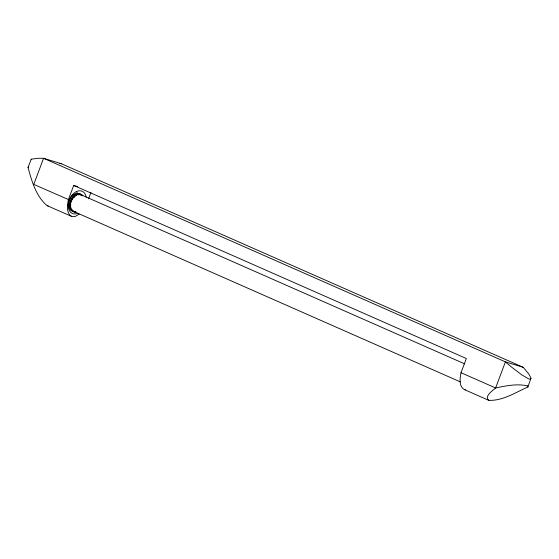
<?xml version="1.0" encoding="UTF-8"?>
<svg xmlns="http://www.w3.org/2000/svg" width="559" height="559" viewBox="0 0 559 559"><rect width="100%" height="100%" fill="white"/><g stroke="black" fill="none" stroke-linecap="round" stroke-linejoin="round"><path stroke-width="0.84" d="M71.678 216.48C65.969 213.203 67.359 205.069 68.373 199.647L73.711 185.448L466.346 358.515L461.007 372.72C459.994 378.143 458.604 386.276 464.319 389.553L488.769 400.342C502.674 400.964 515.65 392.418 527.899 386.975L531.001 377.996L528.688 373.859L523.245 367.319L61.385 163.731L43.574 158.295L40.786 158.281A77.82 9.782 9.3 0 0 37.537 158.337L31.192 159.196L28.062 167.518C31.653 180.837 36.083 196.67 47.222 205.712L72.209 216.647L75.179 216.48L79.161 214.188M31.192 159.196L31.584 159.727M527.899 386.975L527.689 385.955M88.56 198.78L90.935 192.464M28.062 167.518L28.754 166.596M531.029 378.646L529.862 379.163A5.059 1.216 32.2 0 1 528.339 378.695L521.631 374.754L512.093 367.515A77.82 18.678 32.2 0 1 508.313 364.37L505.427 361.876L43.574 158.295L33.764 184.393L69.309 199.933M59.904 163.619L61.385 163.731M48.256 205.936L47.222 205.712M465.402 389.812L464.319 389.553M73.711 185.448L77.757 186.685M523.245 367.319L505.427 361.876L495.616 387.974C492.772 390.622 483.891 396.289 488.769 400.342M80.866 194.686L464.725 363.888M461.007 372.72L495.616 387.974C506 385.808 517.236 383.425 527.675 385.948M73.243 211.253L460.295 381.86M76.464 191.562A10.132 6.925 -66.2 0 1 77.512 193.435M86.198 197.292A12.158 8.308 -66.2 0 0 78.875 190.808A12.158 8.308 -66.2 0 0 69.456 199.535L69.162 200.332A12.158 8.308 -66.2 0 0 77.883 213.293M75.856 211.637A9.119 6.233 -66.2 0 1 71.189 200.842A9.119 6.233 -66.2 0 1 82.264 195.755M75.8 212.043A9.552 6.526 -66.2 0 1 71.042 200.436A9.552 6.526 -66.2 0 1 82.816 195.79M75.758 211.721A9.552 6.526 -66.2 0 1 70.378 200.506A9.552 6.526 -66.2 0 1 82.278 195.552M78.98 193.854A9.119 6.233 -66.2 0 1 79.727 194.308M72.174 210.715A9.119 6.233 -66.2 0 1 69.19 200.311A9.119 6.233 -66.2 0 1 78.581 193.687M80.657 195.147A8.616 5.883 -66.2 0 1 81.013 195.343M73.096 210.596A8.616 5.883 -66.2 0 1 72.754 210.359M72.432 210.086A8.616 5.883 -66.2 0 1 72.132 209.786M71.196 208.248A8.616 5.883 -66.2 0 1 71.028 207.794M70.707 206.299A8.616 5.883 -66.2 0 1 70.713 204.098M71.042 202.379A8.616 5.883 -66.2 0 1 71.21 201.806M71.629 200.688A8.616 5.883 -66.2 0 1 71.88 200.136M72.16 199.605A8.616 5.883 -66.2 0 1 72.46 199.088M73.124 198.117A8.616 5.883 -66.2 0 1 75.095 196.132M75.521 195.832A8.616 5.883 -66.2 0 1 75.961 195.566M76.401 195.329A8.616 5.883 -66.2 0 1 76.849 195.133M78.183 194.784A8.616 5.883 -66.2 0 1 79.476 194.784M74.424 197.201A8.105 5.541 -66.2 0 1 74.808 196.852"/></g></svg>
